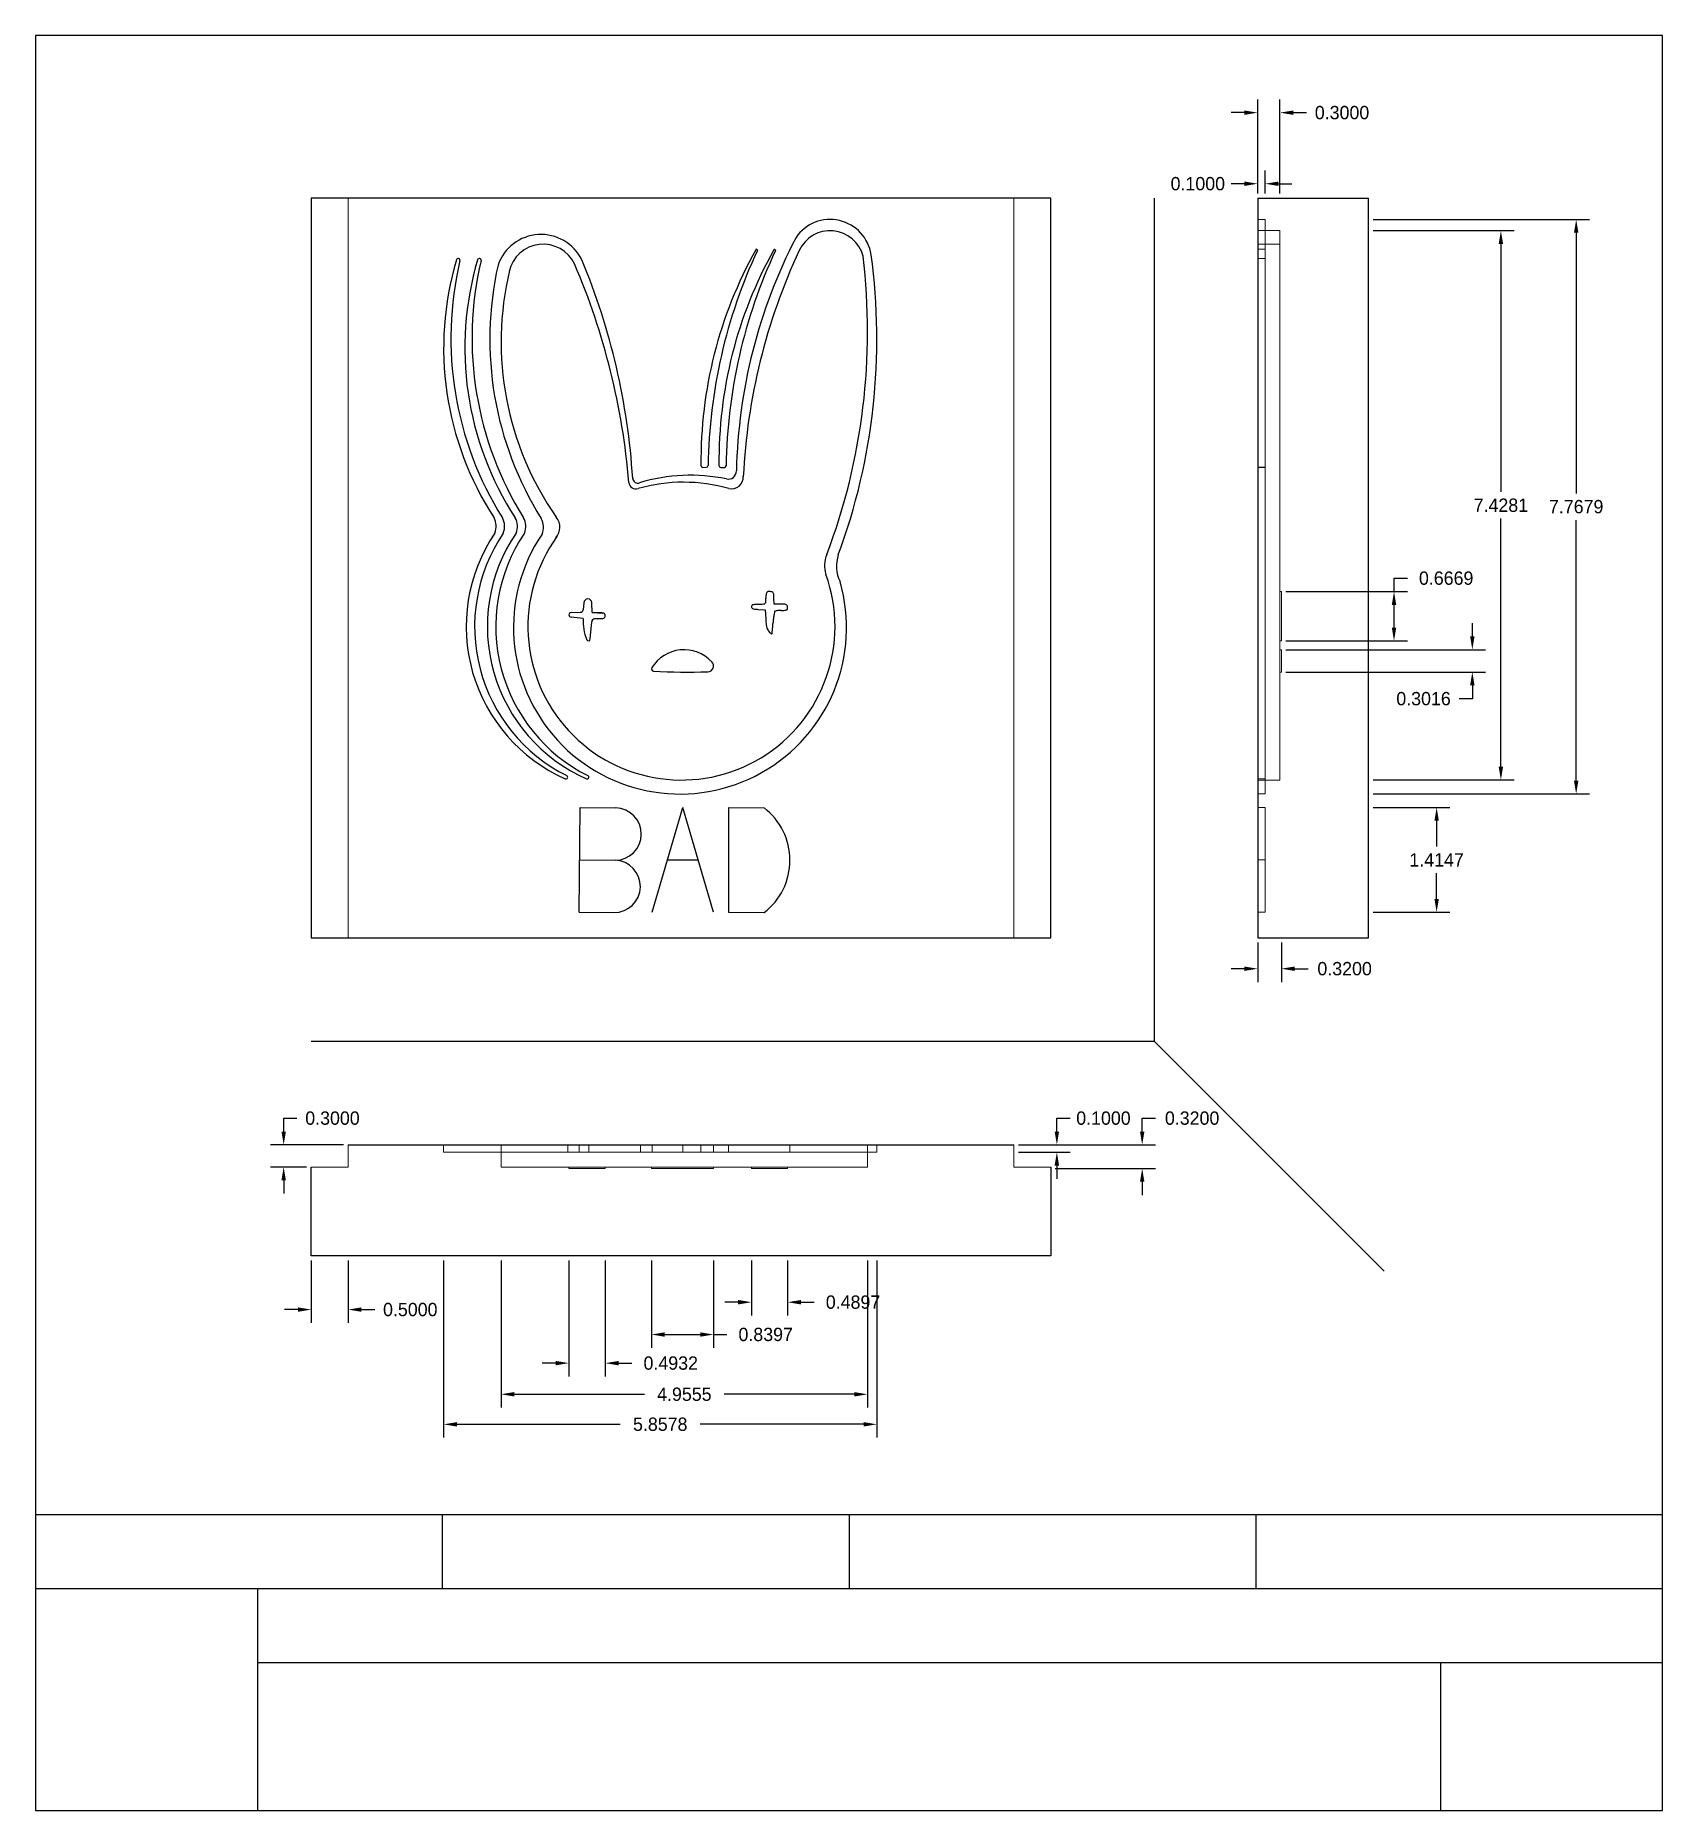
# Model space of a CAD drawing. Extents: x 106.2 to 128.2, y 142.5 to 166.5.
import ezdxf

# ---------------------------------------------------------------- set-up
doc = ezdxf.new("R2010")
doc.units = 0
doc.header["$MEASUREMENT"] = 0
doc.linetypes.add('ACAD_ISO03W100', pattern=[30, 12, -18])
doc.layers.add('Acotaciones', color=93, linetype='Continuous', lineweight=15)
doc.layers.add('Ocultas de dibujo', color=7, linetype='ACAD_ISO03W100', lineweight=15)
doc.dimstyles.get("Standard").update_dxf_attribs({"dimtxt": 0.18, "dimasz": 0.18, "dimexe": 0.18, "dimexo": 0.0625, "dimgap": 0.09, "dimtad": 0, "dimtih": 1, "dimtoh": 1, "dimdec": 4, "dimzin": 0, "dimdsep": 46, "dimtxsty": 'Standard', "dimcen": 0.09, "dimadec": 0, "dimazin": 0, "dimtfac": 1, "dimtdec": 4, "dimtofl": 0, "dimtmove": 0, "dimatfit": 3, "dimfxl": 1, "dimtolj": 1, "dimtzin": 0, "dimarcsym": 0})

# ---------------------------------------------------------------- blocks, each defined once
blk = doc.blocks.new('*D4')
at = {"layer": 'Acotaciones', "color": 0, "linetype": 'Continuous', "lineweight": -2, "transparency": 16777216}
for p, q in [((122.73, 164.404), (122.73, 164.718)), ((122.83, 164.404), (122.83, 164.718)), ((122.55, 164.538), (122.37, 164.538)), ((123.01, 164.538), (123.19, 164.538))]:
    blk.add_line(p, q, dxfattribs=at)
at = {"layer": 'Acotaciones', "color": 0, "linetype": 'Continuous', "transparency": 16777216}
for points in [[(122.55, 164.568), (122.55, 164.508), (122.73, 164.538)], [(123.01, 164.568), (123.01, 164.508), (122.83, 164.538)]]:
    blk.add_solid(points, dxfattribs=at)
at = {"layer": 'Defpoints', "color": 0, "linetype": 'Continuous', "transparency": 16777216}
for p in [(122.83, 164.538), (122.73, 164.342), (122.83, 164.342)]:
    blk.add_point(p, dxfattribs=at)
at = {"layer": 'Acotaciones', "color": 0, "linetype": 'Continuous', "transparency": 16777216, "insert": (121.92, 164.538), "char_height": 0.18, "attachment_point": 5}
blk.add_mtext('\\A1;0.1000', dxfattribs=at)
blk = doc.blocks.new('*D5')
at = {"layer": 'Acotaciones', "color": 0, "linetype": 'Continuous', "lineweight": -2, "transparency": 16777216}
for p, q in [((122.73, 164.404), (122.73, 165.679)), ((123.03, 164.404), (123.03, 165.679)), ((122.55, 165.499), (122.37, 165.499)), ((123.21, 165.499), (123.39, 165.499))]:
    blk.add_line(p, q, dxfattribs=at)
at = {"layer": 'Acotaciones', "color": 0, "linetype": 'Continuous', "transparency": 16777216}
for points in [[(122.55, 165.529), (122.55, 165.469), (122.73, 165.499)], [(123.21, 165.529), (123.21, 165.469), (123.03, 165.499)]]:
    blk.add_solid(points, dxfattribs=at)
at = {"layer": 'Defpoints', "color": 0, "linetype": 'Continuous', "transparency": 16777216}
for p in [(123.03, 165.499), (122.73, 164.342), (123.03, 164.342)]:
    blk.add_point(p, dxfattribs=at)
at = {"layer": 'Acotaciones', "color": 0, "linetype": 'Continuous', "transparency": 16777216, "insert": (123.87, 165.499), "char_height": 0.18, "attachment_point": 5}
blk.add_mtext('\\A1;0.3000', dxfattribs=at)
blk = doc.blocks.new('*D6')
at = {"layer": 'Acotaciones', "color": 0, "linetype": 'Continuous', "lineweight": -2, "transparency": 16777216}
for p, q in [((122.73, 154.279), (122.73, 153.744)), ((123.05, 154.279), (123.05, 153.744)), ((122.55, 153.924), (122.37, 153.924)), ((123.23, 153.924), (123.41, 153.924))]:
    blk.add_line(p, q, dxfattribs=at)
at = {"layer": 'Acotaciones', "color": 0, "linetype": 'Continuous', "transparency": 16777216}
for points in [[(122.55, 153.954), (122.55, 153.894), (122.73, 153.924)], [(123.23, 153.954), (123.23, 153.894), (123.05, 153.924)]]:
    blk.add_solid(points, dxfattribs=at)
at = {"layer": 'Defpoints', "color": 0, "linetype": 'Continuous', "transparency": 16777216}
for p in [(122.73, 154.342), (123.05, 154.342), (122.73, 153.924)]:
    blk.add_point(p, dxfattribs=at)
at = {"layer": 'Acotaciones', "color": 0, "linetype": 'Continuous', "transparency": 16777216, "insert": (123.905, 153.924), "char_height": 0.18, "attachment_point": 5}
blk.add_mtext('\\A1;0.3200', dxfattribs=at)
blk = doc.blocks.new('*D8')
at = {"layer": 'Acotaciones', "color": 0, "linetype": 'Continuous', "lineweight": -2, "transparency": 16777216}
for p, q in [((109.559, 151.723), (109.559, 151.903)), ((109.559, 151.903), (109.739, 151.903)), ((110.368, 151.543), (109.379, 151.543)), ((109.868, 151.243), (109.379, 151.243)), ((109.559, 151.063), (109.559, 150.883))]:
    blk.add_line(p, q, dxfattribs=at)
at = {"layer": 'Acotaciones', "color": 0, "linetype": 'Continuous', "transparency": 16777216}
for points in [[(109.529, 151.723), (109.589, 151.723), (109.559, 151.543)], [(109.529, 151.063), (109.589, 151.063), (109.559, 151.243)]]:
    blk.add_solid(points, dxfattribs=at)
at = {"layer": 'Defpoints', "color": 0, "linetype": 'Continuous', "transparency": 16777216}
for p in [(109.559, 151.543), (110.431, 151.543), (109.931, 151.243)]:
    blk.add_point(p, dxfattribs=at)
at = {"layer": 'Acotaciones', "color": 0, "linetype": 'Continuous', "transparency": 16777216, "insert": (110.219, 151.903), "char_height": 0.18, "attachment_point": 5}
blk.add_mtext('\\A1;0.3000', dxfattribs=at)
blk = doc.blocks.new('*D9')
at = {"layer": 'Acotaciones', "color": 0, "linetype": 'Continuous', "lineweight": -2, "transparency": 16777216}
for p, q in [((109.931, 149.98), (109.931, 149.135)), ((110.431, 149.98), (110.431, 149.135)), ((109.751, 149.315), (109.571, 149.315)), ((110.611, 149.315), (110.791, 149.315))]:
    blk.add_line(p, q, dxfattribs=at)
at = {"layer": 'Acotaciones', "color": 0, "linetype": 'Continuous', "transparency": 16777216}
for points in [[(109.751, 149.345), (109.751, 149.285), (109.931, 149.315)], [(110.611, 149.345), (110.611, 149.285), (110.431, 149.315)]]:
    blk.add_solid(points, dxfattribs=at)
at = {"layer": 'Defpoints', "color": 0, "linetype": 'Continuous', "transparency": 16777216}
for p in [(109.931, 150.043), (110.431, 150.043), (110.431, 149.315)]:
    blk.add_point(p, dxfattribs=at)
at = {"layer": 'Acotaciones', "color": 0, "linetype": 'Continuous', "transparency": 16777216, "insert": (111.271, 149.315), "char_height": 0.18, "attachment_point": 5}
blk.add_mtext('\\A1;0.5000', dxfattribs=at)
blk = doc.blocks.new('*D10')
at = {"layer": 'Acotaciones', "color": 0, "linetype": 'Continuous', "lineweight": -2, "transparency": 16777216}
for p, q in [((120.014, 151.723), (120.014, 151.903)), ((120.014, 151.903), (120.194, 151.903)), ((119.493, 151.543), (120.194, 151.543)), ((119.493, 151.443), (120.194, 151.443)), ((120.014, 151.263), (120.014, 151.083))]:
    blk.add_line(p, q, dxfattribs=at)
at = {"layer": 'Acotaciones', "color": 0, "linetype": 'Continuous', "transparency": 16777216}
for points in [[(119.984, 151.723), (120.044, 151.723), (120.014, 151.543)], [(119.984, 151.263), (120.044, 151.263), (120.014, 151.443)]]:
    blk.add_solid(points, dxfattribs=at)
at = {"layer": 'Defpoints', "color": 0, "linetype": 'Continuous', "transparency": 16777216}
for p in [(119.431, 151.543), (119.431, 151.443), (120.014, 151.543)]:
    blk.add_point(p, dxfattribs=at)
at = {"layer": 'Acotaciones', "color": 0, "linetype": 'Continuous', "transparency": 16777216, "insert": (120.644, 151.903), "char_height": 0.18, "attachment_point": 5}
blk.add_mtext('\\A1;0.1000', dxfattribs=at)
blk = doc.blocks.new('*D11')
at = {"layer": 'Acotaciones', "color": 0, "linetype": 'Continuous', "lineweight": -2, "transparency": 16777216}
for p, q in [((121.168, 151.723), (121.168, 151.903)), ((121.168, 151.903), (121.348, 151.903)), ((119.493, 151.543), (121.348, 151.543)), ((119.993, 151.223), (121.348, 151.223)), ((121.168, 151.043), (121.168, 150.863))]:
    blk.add_line(p, q, dxfattribs=at)
at = {"layer": 'Acotaciones', "color": 0, "linetype": 'Continuous', "transparency": 16777216}
for points in [[(121.138, 151.723), (121.198, 151.723), (121.168, 151.543)], [(121.138, 151.043), (121.198, 151.043), (121.168, 151.223)]]:
    blk.add_solid(points, dxfattribs=at)
at = {"layer": 'Defpoints', "color": 0, "linetype": 'Continuous', "transparency": 16777216}
for p in [(119.431, 151.543), (121.168, 151.543), (119.931, 151.223)]:
    blk.add_point(p, dxfattribs=at)
at = {"layer": 'Acotaciones', "color": 0, "linetype": 'Continuous', "transparency": 16777216, "insert": (121.843, 151.903), "char_height": 0.18, "attachment_point": 5}
blk.add_mtext('\\A1;0.3200', dxfattribs=at)
blk = doc.blocks.new('*D12')
at = {"layer": 'Acotaciones', "color": 0, "linetype": 'Continuous', "lineweight": -2, "transparency": 16777216}
for p, q in [((124.292, 156.104), (125.329, 156.104)), ((125.149, 155.924), (125.149, 155.576)), ((125.149, 154.869), (125.149, 155.216)), ((124.292, 154.689), (125.329, 154.689))]:
    blk.add_line(p, q, dxfattribs=at)
at = {"layer": 'Acotaciones', "color": 0, "linetype": 'Continuous', "transparency": 16777216}
for points in [[(125.119, 155.924), (125.179, 155.924), (125.149, 156.104)], [(125.119, 154.869), (125.179, 154.869), (125.149, 154.689)]]:
    blk.add_solid(points, dxfattribs=at)
at = {"layer": 'Defpoints', "color": 0, "linetype": 'Continuous', "transparency": 16777216}
for p in [(124.23, 156.104), (124.23, 154.689), (125.149, 154.689)]:
    blk.add_point(p, dxfattribs=at)
at = {"layer": 'Acotaciones', "color": 0, "linetype": 'Continuous', "transparency": 16777216, "insert": (125.149, 155.396), "char_height": 0.18, "attachment_point": 5}
blk.add_mtext('\\A1;1.4147', dxfattribs=at)
blk = doc.blocks.new('*D13')
at = {"layer": 'Acotaciones', "color": 0, "linetype": 'Continuous', "lineweight": -2, "transparency": 16777216}
for p, q in [((124.292, 164.055), (127.216, 164.055)), ((127.036, 163.875), (127.036, 160.351)), ((127.036, 156.467), (127.036, 159.991)), ((124.292, 156.287), (127.216, 156.287))]:
    blk.add_line(p, q, dxfattribs=at)
at = {"layer": 'Acotaciones', "color": 0, "linetype": 'Continuous', "transparency": 16777216}
for points in [[(127.006, 163.875), (127.066, 163.875), (127.036, 164.055)], [(127.006, 156.467), (127.066, 156.467), (127.036, 156.287)]]:
    blk.add_solid(points, dxfattribs=at)
at = {"layer": 'Defpoints', "color": 0, "linetype": 'Continuous', "transparency": 16777216}
for p in [(124.23, 164.055), (124.23, 156.287), (127.036, 156.287)]:
    blk.add_point(p, dxfattribs=at)
at = {"layer": 'Acotaciones', "color": 0, "linetype": 'Continuous', "transparency": 16777216, "insert": (127.036, 160.171), "char_height": 0.18, "attachment_point": 5}
blk.add_mtext('\\A1;7.7679', dxfattribs=at)
blk = doc.blocks.new('*D14')
at = {"layer": 'Acotaciones', "color": 0, "linetype": 'Continuous', "lineweight": -2, "transparency": 16777216}
for p, q in [((124.292, 163.904), (126.198, 163.904)), ((126.018, 163.724), (126.018, 160.37)), ((126.018, 156.656), (126.018, 160.01)), ((124.292, 156.476), (126.198, 156.476))]:
    blk.add_line(p, q, dxfattribs=at)
at = {"layer": 'Acotaciones', "color": 0, "linetype": 'Continuous', "transparency": 16777216}
for points in [[(125.988, 163.724), (126.048, 163.724), (126.018, 163.904)], [(125.988, 156.656), (126.048, 156.656), (126.018, 156.476)]]:
    blk.add_solid(points, dxfattribs=at)
at = {"layer": 'Defpoints', "color": 0, "linetype": 'Continuous', "transparency": 16777216}
for p in [(124.23, 163.904), (124.23, 156.476), (126.018, 156.476)]:
    blk.add_point(p, dxfattribs=at)
at = {"layer": 'Acotaciones', "color": 0, "linetype": 'Continuous', "transparency": 16777216, "insert": (126.018, 160.19), "char_height": 0.18, "attachment_point": 5}
blk.add_mtext('\\A1;7.4281', dxfattribs=at)
blk = doc.blocks.new('*D15')
at = {"layer": 'Acotaciones', "color": 0, "linetype": 'Continuous', "lineweight": -2, "transparency": 16777216}
for p, q in [((124.573, 159.024), (124.573, 159.204)), ((124.573, 159.204), (124.753, 159.204)), ((123.112, 159.024), (124.753, 159.024)), ((124.573, 158.537), (124.573, 158.844)), ((123.112, 158.357), (124.753, 158.357))]:
    blk.add_line(p, q, dxfattribs=at)
at = {"layer": 'Acotaciones', "color": 0, "linetype": 'Continuous', "transparency": 16777216}
for points in [[(124.543, 158.844), (124.603, 158.844), (124.573, 159.024)], [(124.543, 158.537), (124.603, 158.537), (124.573, 158.357)]]:
    blk.add_solid(points, dxfattribs=at)
at = {"layer": 'Defpoints', "color": 0, "linetype": 'Continuous', "transparency": 16777216}
for p in [(123.05, 159.024), (123.05, 158.357), (124.573, 158.357)]:
    blk.add_point(p, dxfattribs=at)
at = {"layer": 'Acotaciones', "color": 0, "linetype": 'Continuous', "transparency": 16777216, "insert": (125.278, 159.204), "char_height": 0.18, "attachment_point": 5}
blk.add_mtext('\\A1;0.6669', dxfattribs=at)
blk = doc.blocks.new('*D16')
at = {"layer": 'Acotaciones', "color": 0, "linetype": 'Continuous', "lineweight": -2, "transparency": 16777216}
for p, q in [((125.632, 158.417), (125.632, 158.597)), ((123.112, 158.237), (125.812, 158.237)), ((123.112, 157.935), (125.812, 157.935)), ((125.632, 157.755), (125.632, 157.575)), ((125.632, 157.575), (125.452, 157.575))]:
    blk.add_line(p, q, dxfattribs=at)
at = {"layer": 'Acotaciones', "color": 0, "linetype": 'Continuous', "transparency": 16777216}
for points in [[(125.602, 158.417), (125.662, 158.417), (125.632, 158.237)], [(125.602, 157.755), (125.662, 157.755), (125.632, 157.935)]]:
    blk.add_solid(points, dxfattribs=at)
at = {"layer": 'Defpoints', "color": 0, "linetype": 'Continuous', "transparency": 16777216}
for p in [(123.05, 158.237), (125.632, 158.237), (123.05, 157.935)]:
    blk.add_point(p, dxfattribs=at)
at = {"layer": 'Acotaciones', "color": 0, "linetype": 'Continuous', "transparency": 16777216, "insert": (124.972, 157.575), "char_height": 0.18, "attachment_point": 5}
blk.add_mtext('\\A1;0.3016', dxfattribs=at)
blk = doc.blocks.new('*D17')
at = {"layer": 'Acotaciones', "color": 0, "linetype": 'Continuous', "lineweight": -2, "transparency": 16777216}
for p, q in [((111.722, 149.98), (111.722, 147.584)), ((117.58, 149.98), (117.58, 147.584)), ((111.902, 147.764), (114.111, 147.764)), ((117.4, 147.764), (115.191, 147.764))]:
    blk.add_line(p, q, dxfattribs=at)
at = {"layer": 'Acotaciones', "color": 0, "linetype": 'Continuous', "transparency": 16777216}
for points in [[(111.902, 147.794), (111.902, 147.734), (111.722, 147.764)], [(117.4, 147.794), (117.4, 147.734), (117.58, 147.764)]]:
    blk.add_solid(points, dxfattribs=at)
at = {"layer": 'Defpoints', "color": 0, "linetype": 'Continuous', "transparency": 16777216}
for p in [(111.722, 150.043), (117.58, 150.043), (117.58, 147.764)]:
    blk.add_point(p, dxfattribs=at)
at = {"layer": 'Acotaciones', "color": 0, "linetype": 'Continuous', "transparency": 16777216, "insert": (114.651, 147.764), "char_height": 0.18, "attachment_point": 5}
blk.add_mtext('\\A1;5.8578', dxfattribs=at)
blk = doc.blocks.new('*D18')
at = {"layer": 'Acotaciones', "color": 0, "linetype": 'Continuous', "lineweight": -2, "transparency": 16777216}
for p, q in [((112.499, 149.98), (112.499, 147.99)), ((117.454, 149.98), (117.454, 147.99)), ((112.679, 148.17), (114.437, 148.17)), ((117.274, 148.17), (115.517, 148.17))]:
    blk.add_line(p, q, dxfattribs=at)
at = {"layer": 'Acotaciones', "color": 0, "linetype": 'Continuous', "transparency": 16777216}
for points in [[(112.679, 148.2), (112.679, 148.14), (112.499, 148.17)], [(117.274, 148.2), (117.274, 148.14), (117.454, 148.17)]]:
    blk.add_solid(points, dxfattribs=at)
at = {"layer": 'Defpoints', "color": 0, "linetype": 'Continuous', "transparency": 16777216}
for p in [(112.499, 150.043), (117.454, 150.043), (117.454, 148.17)]:
    blk.add_point(p, dxfattribs=at)
at = {"layer": 'Acotaciones', "color": 0, "linetype": 'Continuous', "transparency": 16777216, "insert": (114.977, 148.17), "char_height": 0.18, "attachment_point": 5}
blk.add_mtext('\\A1;4.9555', dxfattribs=at)
blk = doc.blocks.new('*D19')
at = {"layer": 'Acotaciones', "color": 0, "linetype": 'Continuous', "lineweight": -2, "transparency": 16777216}
for p, q in [((113.415, 149.98), (113.415, 148.411)), ((113.908, 149.98), (113.908, 148.411)), ((113.235, 148.591), (113.055, 148.591)), ((114.088, 148.591), (114.268, 148.591))]:
    blk.add_line(p, q, dxfattribs=at)
at = {"layer": 'Acotaciones', "color": 0, "linetype": 'Continuous', "transparency": 16777216}
for points in [[(113.235, 148.621), (113.235, 148.561), (113.415, 148.591)], [(114.088, 148.621), (114.088, 148.561), (113.908, 148.591)]]:
    blk.add_solid(points, dxfattribs=at)
at = {"layer": 'Defpoints', "color": 0, "linetype": 'Continuous', "transparency": 16777216}
for p in [(113.415, 150.043), (113.908, 150.043), (113.908, 148.591)]:
    blk.add_point(p, dxfattribs=at)
at = {"layer": 'Acotaciones', "color": 0, "linetype": 'Continuous', "transparency": 16777216, "insert": (114.793, 148.591), "char_height": 0.18, "attachment_point": 5}
blk.add_mtext('\\A1;0.4932', dxfattribs=at)
blk = doc.blocks.new('*D20')
at = {"layer": 'Acotaciones', "color": 0, "linetype": 'Continuous', "lineweight": -2, "transparency": 16777216}
for p, q in [((114.532, 149.98), (114.532, 148.798)), ((115.372, 149.98), (115.372, 148.798)), ((114.712, 148.978), (115.192, 148.978)), ((115.372, 148.978), (115.552, 148.978))]:
    blk.add_line(p, q, dxfattribs=at)
at = {"layer": 'Acotaciones', "color": 0, "linetype": 'Continuous', "transparency": 16777216}
for points in [[(114.712, 149.008), (114.712, 148.948), (114.532, 148.978)], [(115.192, 149.008), (115.192, 148.948), (115.372, 148.978)]]:
    blk.add_solid(points, dxfattribs=at)
at = {"layer": 'Defpoints', "color": 0, "linetype": 'Continuous', "transparency": 16777216}
for p in [(114.532, 150.043), (115.372, 150.043), (114.532, 148.978)]:
    blk.add_point(p, dxfattribs=at)
at = {"layer": 'Acotaciones', "color": 0, "linetype": 'Continuous', "transparency": 16777216, "insert": (116.077, 148.978), "char_height": 0.18, "attachment_point": 5}
blk.add_mtext('\\A1;0.8397', dxfattribs=at)
blk = doc.blocks.new('*D21')
at = {"layer": 'Acotaciones', "color": 0, "linetype": 'Continuous', "lineweight": -2, "transparency": 16777216}
for p, q in [((115.884, 149.98), (115.884, 149.235)), ((116.373, 149.98), (116.373, 149.235)), ((115.704, 149.415), (115.524, 149.415)), ((116.553, 149.415), (116.733, 149.415))]:
    blk.add_line(p, q, dxfattribs=at)
at = {"layer": 'Acotaciones', "color": 0, "linetype": 'Continuous', "transparency": 16777216}
for points in [[(115.704, 149.445), (115.704, 149.385), (115.884, 149.415)], [(116.553, 149.445), (116.553, 149.385), (116.373, 149.415)]]:
    blk.add_solid(points, dxfattribs=at)
at = {"layer": 'Defpoints', "color": 0, "linetype": 'Continuous', "transparency": 16777216}
for p in [(115.884, 150.043), (116.373, 150.043), (116.373, 149.415)]:
    blk.add_point(p, dxfattribs=at)
at = {"layer": 'Acotaciones', "color": 0, "linetype": 'Continuous', "transparency": 16777216, "insert": (117.258, 149.415), "char_height": 0.18, "attachment_point": 5}
blk.add_mtext('\\A1;0.4897', dxfattribs=at)

msp = doc.modelspace()

# ---------------------------------------------------------------- linework, layer by layer
at = {"linetype": 'Continuous'}
for p, q in [((128.20325, 166.54235), (106.20325, 166.54235)), ((106.20325, 166.54235), (106.20325, 142.54235)), ((128.20325, 142.54235), (128.20325, 166.54235)), ((119.93097, 164.34179), (109.93097, 164.34179)), ((109.93097, 164.34179), (109.93097, 154.34179)), ((119.93097, 154.34179), (119.93097, 164.34179)), ((121.33037, 164.34179), (121.33037, 152.94239)), ((122.72976, 164.34179), (124.22976, 164.34179)), ((122.72976, 164.34179), (122.72976, 154.34179)), ((124.22976, 154.34179), (124.22976, 164.34179)), ((115.22677, 160.70346), (115.27608, 160.70388)), ((115.4701, 160.70152), (115.51941, 160.70194)), ((113.44492, 158.7389), (113.56947, 158.74339)), ((113.60808, 158.66106), (113.44492, 158.67904)), ((113.61909, 158.87133), (113.60997, 158.77793)), ((113.72924, 158.74117), (113.725, 158.87133)), ((113.72924, 158.74117), (113.87149, 158.73354)), ((113.70496, 158.38255), (113.72434, 158.61416)), ((113.55262, 154.68912), (113.56906, 156.10383)), ((113.56906, 156.10383), (114.04885, 156.09825)), ((114.54025, 154.68912), (114.95487, 156.10383)), ((115.36949, 154.68912), (114.95487, 156.10383)), ((115.57552, 156.10383), (115.57552, 154.68912)), ((115.57552, 156.10383), (116.05531, 156.09825)), ((113.56084, 155.39647), (114.04063, 155.3909)), ((114.74756, 155.39647), (115.16218, 155.39647)), ((113.55262, 154.68912), (114.02419, 154.68364)), ((115.57552, 154.68912), (116.05531, 154.68354)), ((109.93097, 154.34179), (119.93097, 154.34179)), ((122.72976, 154.34179), (124.22976, 154.34179)), ((121.33037, 152.94239), (124.43913, 149.83363)), ((110.43097, 151.54299), (119.43097, 151.54299)), ((109.93097, 150.04299), (109.93097, 151.24299)), ((119.93097, 151.24299), (119.93097, 150.04299)), ((119.93097, 151.24299), (119.93097, 150.04299)), ((119.93097, 150.04299), (109.93097, 150.04299)), ((106.20325, 146.54235), (128.20325, 146.54235)), ((111.70325, 146.54235), (111.70325, 145.54235)), ((117.20325, 146.54235), (117.20325, 145.54235)), ((122.70325, 146.54235), (122.70325, 145.54235)), ((106.20325, 145.54235), (128.20325, 145.54235)), ((109.20325, 145.54235), (109.20325, 142.54235)), ((109.20325, 144.54235), (128.20325, 144.54235)), ((125.20325, 144.54235), (125.20325, 142.54235)), ((106.20325, 142.54235), (128.20325, 142.54235))]:
    msp.add_line(p, q, dxfattribs=at)
for p, q in [((116.19276, 158.85432), (116.18846, 158.93663)), ((113.81871, 158.73691), (113.72924, 158.74117)), ((115.97661, 158.78275), (116.06965, 158.77559)), ((116.06965, 158.77559), (116.077, 158.65392)), ((116.27696, 158.85432), (116.19276, 158.85432))]:
    msp.add_line(p, q)
for centre, radius, start, end in [((116.94848, 163.49451), 0.56002, 8.600117, 145.532204), ((113.0387, 163.23705), 0.61503, 26.092379, 160.905938), ((113.06861, 163.25041), 0.46999, 25.565696, 167.471843), ((122.84044, 160.50892), 7.16071, 152.535275, 178.834809), ((116.94789, 163.44331), 0.46034, 14.48082, 155.26508), ((115.92955, 162.31719), 4.20735, 163.522828, 213.052273), ((116.39081, 162.4481), 4.57104, 166.720844, 212.049221), ((111.91831, 163.50363), 0.02432, 346.720844, 163.522828), ((116.21578, 162.31719), 4.20735, 163.522828, 213.052273), ((116.67703, 162.4481), 4.57104, 166.720844, 212.049221), ((112.20454, 163.50363), 0.02432, 346.720844, 163.522828), ((104.7546, 159.71406), 9.50441, 4.735733, 23.167136), ((105.13011, 159.98193), 9.16611, 3.577195, 22.621182), ((121.06587, 160.79158), 5.86448, 150.880514, 180.612389), ((122.41282, 160.62883), 7.11463, 155.003616, 179.211039), ((121.3092, 160.78965), 5.86448, 150.880514, 180.612389), ((122.65616, 160.62689), 7.11463, 155.003616, 179.211039), ((123.92518, 160.18702), 8.16007, 154.997602, 177.271786), ((115.95323, 163.63951), 0.01215, 330.863101, 150.863101), ((116.19657, 163.63758), 0.01215, 330.863101, 150.863101), ((108.90172, 162.54183), 8.55252, 339.338609, 6.826561), ((109.15803, 162.43607), 8.42199, 339.733291, 7.794444), ((116.91715, 162.43526), 4.57104, 167.324957, 212.049221), ((116.63553, 162.40032), 4.13676, 166.520077, 214.959469), ((115.06259, 158.19684), 2.39902, 78.3884, 106.721876), ((115.22767, 160.72942), 0.02595, 181.133762, 268.007416), ((115.27485, 160.7279), 0.02405, 272.932005, 357.371474), ((115.47101, 160.72748), 0.02595, 181.133762, 268.007416), ((115.51818, 160.72596), 0.02405, 272.932005, 357.371474), ((115.57041, 160.65471), 0.1108, 256.980094, 359.904462), ((115.6112, 160.57542), 0.16316, 258.956994, 1.099416), ((114.32263, 160.50895), 0.09661, 186.062391, 287.576392), ((114.34716, 160.55863), 0.06897, 183.986659, 291.395918), ((114.96314, 158.26251), 2.2394, 74.012088, 105.842336), ((112.19449, 159.90629), 0.23875, 337.313553, 29.120799), ((112.30786, 159.90629), 0.23875, 337.313553, 29.120799), ((112.48072, 159.90629), 0.23875, 337.313553, 29.120799), ((112.59408, 159.90629), 0.23875, 337.313553, 29.120799), ((112.8342, 159.89345), 0.23875, 337.313553, 29.120799), ((113.07595, 159.89294), 0.21779, 319.311707, 38.991423), ((114.27878, 158.5511), 2.25166, 145.877233, 246.101919), ((114.39546, 158.55092), 2.2545, 145.920676, 243.416022), ((114.56501, 158.5511), 2.25166, 145.877233, 246.101919), ((114.68168, 158.55092), 2.2545, 145.920676, 243.416022), ((114.91849, 158.53826), 2.25166, 145.877233, 16.058562), ((114.93768, 158.55212), 2.07653, 144.193527, 19.818506), ((117.24939, 159.37316), 0.37679, 156.381883, 198.092), ((117.49152, 159.36781), 0.45846, 160.775803, 206.798194), ((113.67205, 158.87133), 0.05295, 0, 180), ((113.44492, 158.70897), 0.02993, 90, 270), ((113.56794, 158.7862), 0.04284, 267.912784, 348.863576), ((114.32284, 158.63245), 0.71533, 177.708263, 201.391642), ((113.76314, 158.61416), 0.0388, 90, 180), ((113.87149, 158.69686), 0.03668, 274.506845, 90), ((113.67962, 158.38255), 0.02535, 196.731282, 0), ((114.97236, 157.72402), 0.51285, 43.180312, 148.032385), ((114.56359, 157.97861), 0.03129, 147.227736, 269.538884), ((115.29359, 158.01698), 0.07839, 270.061208, 47.710234), ((113.37608, 156.51386), 0.02338, 246.101919, 63.416022), ((113.66231, 156.51386), 0.02338, 246.101919, 63.416022), ((114.04063, 155.74462), 0.35373, 270, 88.66856), ((115.51418, 155.3909), 0.8906, 307.415935, 52.584065), ((114.02812, 155.03737), 0.35375, 269.364338, 87.972783)]:
    msp.add_arc(centre, radius, start, end, dxfattribs=at)
for centre, radius, start, end in [((116.05254, 158.88742), 0.02756, 309.705825, 358.219877), ((116.18776, 158.94384), 0.10977, 178.666155, 185.637588), ((116.33899, 158.94031), 0.26104, 175.016896, 178.6661), ((115.72075, 158.89774), 0.35951, 358.219927, 5.637597), ((116.34948, 158.9394), 0.27157, 171.400415, 175.016854), ((116.24079, 158.95584), 0.16165, 166.066603, 171.400335), ((116.15817, 158.97634), 0.07652, 152.560414, 166.066561), ((116.10934, 159.00169), 0.0215, 117.827154, 152.560305), ((116.11411, 158.99264), 0.03172, 90.973964, 117.827087), ((116.11726, 158.80737), 0.21702, 84.47946, 90.973916), ((116.12116, 158.84768), 0.17653, 75.211727, 84.479421), ((116.16097, 158.9985), 0.02054, 30.116091, 75.211682), ((116.13904, 158.98578), 0.0459, 4.986451, 30.116025), ((114.66506, 158.85717), 1.52547, 2.985734, 4.986452), ((113.87932, 157.36876), 1.28945, 92.620253, 95.169019), ((113.72992, 156.87293), 1.86609, 85.566321, 87.272787), ((113.73564, 160.4203), 1.76548, 272.750695, 274.515829), ((115.91213, 158.81854), 0.02857, 147.580711, 180.000012), ((115.9123, 158.81854), 0.02873, 179.999975, 212.156194), ((115.90828, 158.81601), 0.02399, 212.156113, 248.962442), ((115.90699, 158.82181), 0.02247, 108.783228, 147.58075), ((115.93477, 158.88489), 0.09779, 248.962513, 263.644949), ((115.93181, 158.74882), 0.09956, 94.246738, 108.78332), ((116.09543, 160.32743), 1.54924, 263.645014, 265.601274), ((116.06074, 157.01254), 1.84063, 92.508238, 94.246787), ((115.92783, 160.04665), 1.1964, 272.508262, 275.664373), ((116.04149, 158.90074), 0.04486, 275.664322, 309.705794), ((117.44115, 158.73624), 1.36663, 183.453423, 185.990835), ((118.71216, 158.37264), 2.54615, 173.665691, 174.892038), ((117.77872, 158.47625), 1.60699, 171.934511, 173.665728), ((118.33059, 158.39805), 2.16437, 170.858522, 171.934529), ((116.22411, 158.73702), 0.03079, 148.282547, 170.858492), ((116.20945, 158.74608), 0.01356, 105.420587, 148.282552), ((116.26727, 158.53645), 0.23101, 99.990486, 105.420651), ((116.27402, 158.49817), 0.26989, 94.215879, 99.990529), ((116.28437, 158.35772), 0.41072, 90.00003, 94.215836), ((116.27696, 157.79806), 1.05626, 87.482239, 89.999944), ((116.28437, 159.36003), 0.59159, 269.999986, 275.117941), ((116.31909, 158.75611), 0.09729, 73.005438, 87.482214), ((116.3321, 158.82717), 0.0566, 275.117904, 303.761701), ((116.33805, 158.81813), 0.03243, 43.693991, 73.005383), ((116.3341, 158.81436), 0.0379, 17.608849, 43.694003), ((116.35085, 158.79911), 0.02284, 303.761759, 356.267129), ((116.29709, 158.80261), 0.07672, 356.267229, 17.60874), ((116.46035, 158.63332), 0.38045, 185.990899, 192.562756), ((116.29528, 158.59653), 0.21133, 192.562758, 201.679892), ((116.20471, 158.56053), 0.11387, 201.679768, 216.163849), ((116.32442, 158.64802), 0.26214, 216.16382, 222.162463), ((116.20573, 158.54054), 0.10202, 222.162427, 234.299149), ((116.16203, 158.47974), 0.02714, 234.299049, 260.516989), ((116.15837, 158.45779), 0.00489, 260.517022, 351.878963), ((116.10759, 158.46503), 0.05618, 351.878784, 354.808272), ((-199.48577, 187.13937), 316.94952, 354.8084474, 354.8157813), ((60.60515, 163.54147), 55.79028, 354.81578, 354.862763), ((11.85504, 167.92432), 104.73701, 354.8627167, 354.8920522), ((115.03154, 166.55807), 8.62346, 266.868409, 271.741955)]:
    msp.add_arc(centre, radius, start, end)
at = {"layer": 'Defpoints', "linetype": 'Continuous'}
msp.add_line((109.93097, 152.94239), (121.33037, 152.94239), dxfattribs=at)
at = {"layer": 'Ocultas de dibujo', "linetype": 'Continuous'}
for p, q in [((110.43097, 154.34179), (110.43097, 164.34179)), ((119.43097, 154.34179), (119.43097, 164.34179)), ((122.72976, 164.05453), (122.82976, 164.05453)), ((122.82976, 164.05453), (122.82976, 156.2866)), ((122.72976, 163.90365), (123.02976, 163.90365)), ((122.72976, 163.7204), (123.02976, 163.7204)), ((123.02976, 159.02436), (123.02976, 163.90365)), ((122.72976, 163.65167), (122.82976, 163.65167)), ((122.72976, 163.52714), (122.82976, 163.52714)), ((122.72976, 160.70367), (122.82976, 160.70367)), ((122.72976, 160.70173), (122.82976, 160.70173)), ((123.02976, 159.02436), (123.04976, 159.02436)), ((123.02976, 157.93523), (123.02976, 159.02436)), ((123.04976, 158.35747), (123.04976, 159.02436)), ((123.02976, 158.35747), (123.04976, 158.35747)), ((123.02976, 158.23688), (123.04976, 158.23688)), ((123.04976, 158.23688), (123.04976, 157.93523)), ((123.02976, 156.47559), (123.02976, 157.93523)), ((123.02976, 157.93523), (123.04976, 157.93523)), ((122.72976, 156.49048), (122.82976, 156.49048)), ((122.72976, 156.47559), (123.02976, 156.47559)), ((122.72976, 156.2866), (122.82976, 156.2866)), ((122.72976, 156.10383), (122.82976, 156.10383)), ((122.82976, 156.10383), (122.82976, 154.68912)), ((122.72976, 155.39647), (122.82976, 155.39647)), ((122.72976, 154.68912), (122.82976, 154.68912)), ((110.43097, 151.54299), (110.43097, 151.24299)), ((111.7222, 151.54299), (111.7222, 151.44299)), ((111.7222, 151.44299), (117.58002, 151.44299)), ((112.49877, 151.54299), (112.49877, 151.24299)), ((113.39946, 151.54299), (113.39946, 151.44299)), ((113.55262, 151.54299), (113.55262, 151.44299)), ((113.68569, 151.54299), (113.68569, 151.44299)), ((114.38187, 151.54299), (114.38187, 151.44299)), ((114.54025, 151.54299), (114.54025, 151.44299)), ((114.95487, 151.54299), (114.95487, 151.44299)), ((115.20172, 151.54299), (115.20172, 151.44299)), ((115.36949, 151.54299), (115.36949, 151.44299)), ((115.57552, 151.54299), (115.57552, 151.44299)), ((116.40476, 151.54299), (116.40476, 151.44299)), ((117.45424, 151.54299), (117.45424, 151.24299)), ((117.58002, 151.54299), (117.58002, 151.44299)), ((119.43097, 151.54299), (119.43097, 151.24299)), ((110.43097, 151.24299), (109.93097, 151.24299)), ((112.49877, 151.24299), (117.45424, 151.24299)), ((113.41499, 151.24299), (113.41499, 151.22299)), ((113.90814, 151.22299), (113.41499, 151.22299)), ((113.90814, 151.24299), (113.90814, 151.22299)), ((114.5323, 151.24299), (114.5323, 151.22299)), ((115.37198, 151.22299), (114.5323, 151.22299)), ((115.37198, 151.24299), (115.37198, 151.22299)), ((115.88357, 151.24299), (115.88357, 151.22299)), ((116.37325, 151.22299), (115.88357, 151.22299)), ((116.37325, 151.24299), (116.37325, 151.22299)), ((119.43097, 151.24299), (119.93097, 151.24299))]:
    msp.add_line(p, q, dxfattribs=at)

# ---------------------------------------------------------------- dimensions: what is measured, and where the dimension line sits
at = {"layer": 'Acotaciones', "linetype": 'Continuous'}
for base, p1, p2, picture, middle in [((123.02976, 165.49895), (122.72976, 164.34179), (123.02976, 164.34179), '*D5', (123.86976, 165.49895)), ((110.43097, 149.31524), (109.93097, 150.04299), (110.43097, 150.04299), '*D9', (111.27097, 149.31524)), ((117.58002, 147.76354), (111.7222, 150.04299), (117.58002, 150.04299), '*D17', (114.65111, 147.76354))]:
    dim = msp.add_linear_dim(base=base, p1=p1, p2=p2, dimstyle='Standard', dxfattribs=at)
    dim.commit()
    dim.dimension.update_dxf_attribs({"geometry": picture, "text_midpoint": middle})
for base, p1, p2, picture, middle in [((122.82976, 164.53799), (122.72976, 164.34179), (122.82976, 164.34179), '*D4', (121.91976, 164.53799)), ((122.72976, 153.92422), (123.04976, 154.34179), (122.72976, 154.34179), '*D6', (123.90476, 153.92422)), ((117.45424, 148.17042), (112.49877, 150.04299), (117.45424, 150.04299), '*D18', (114.97651, 148.17042)), ((113.908143, 148.591306), (113.414987, 150.042994), (113.908143, 150.042994), '*D19', (114.793143, 148.591306)), ((114.5323, 148.9776), (115.37198, 150.04299), (114.5323, 150.04299), '*D20', (116.07698, 148.9776)), ((116.37325, 149.4151), (115.88357, 150.04299), (116.37325, 150.04299), '*D21', (117.25825, 149.4151))]:
    dim = msp.add_linear_dim(base=base, p1=p1, p2=p2, dimstyle='Standard', dxfattribs=at)
    dim.commit()
    dim.dimension.update_dxf_attribs({"geometry": picture, "text_midpoint": middle, "dimtype": 160})
for base, p1, p2, picture, middle in [((127.03566, 156.2866), (124.22976, 164.05453), (124.22976, 156.2866), '*D13', (127.03566, 160.17057)), ((126.01821, 156.47559), (124.22976, 163.90365), (124.22976, 156.47559), '*D14', (126.01821, 160.18962)), ((124.57327, 158.35747), (123.04976, 159.02436), (123.04976, 158.35747), '*D15', (125.27827, 159.20436)), ((125.631608, 158.236876), (123.049763, 157.935235), (123.049763, 158.236876), '*D16', (124.971608, 157.575235))]:
    dim = msp.add_linear_dim(base=base, p1=p1, p2=p2, angle=90, dimstyle='Standard', dxfattribs=at)
    dim.commit()
    dim.dimension.update_dxf_attribs({"geometry": picture, "text_midpoint": middle, "dimtype": 160})
for base, p1, p2, picture, middle in [((125.14934, 154.68912), (124.22976, 156.10383), (124.22976, 154.68912), '*D12', (125.14934, 155.39647)), ((109.55854, 151.54299), (109.93097, 151.24299), (110.43097, 151.54299), '*D8', (110.21854, 151.90299)), ((120.01435, 151.54299), (119.43097, 151.44299), (119.43097, 151.54299), '*D10', (120.64435, 151.90299)), ((121.16832, 151.54299), (119.93097, 151.22299), (119.43097, 151.54299), '*D11', (121.84332, 151.90299))]:
    dim = msp.add_linear_dim(base=base, p1=p1, p2=p2, angle=90, dimstyle='Standard', dxfattribs=at)
    dim.commit()
    dim.dimension.update_dxf_attribs({"geometry": picture, "text_midpoint": middle})

doc.saveas('drawing.dxf')
